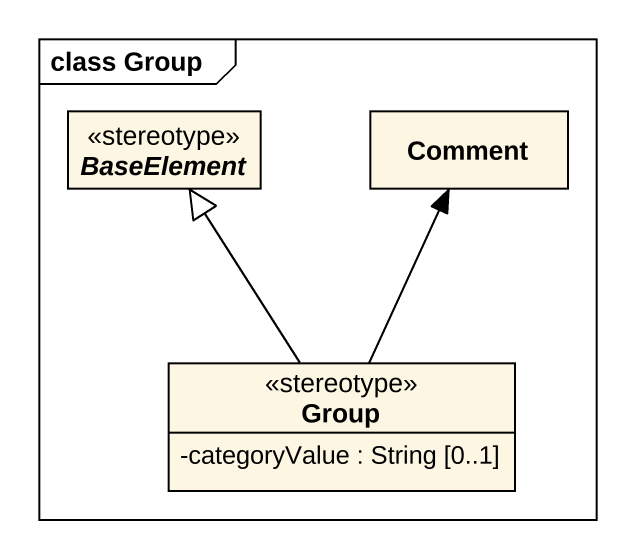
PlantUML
@startuml
mainframe class Group
hide circle
hide empty members
skinparam classAttributeIconSize 0
abstract class BaseElement <<stereotype>>
class Comment
class "Group" as Group_ <<stereotype>> {
  -categoryValue : String [0..1]
}
Group_ -up-|> BaseElement
Group_ -up-> Comment
@enduml
